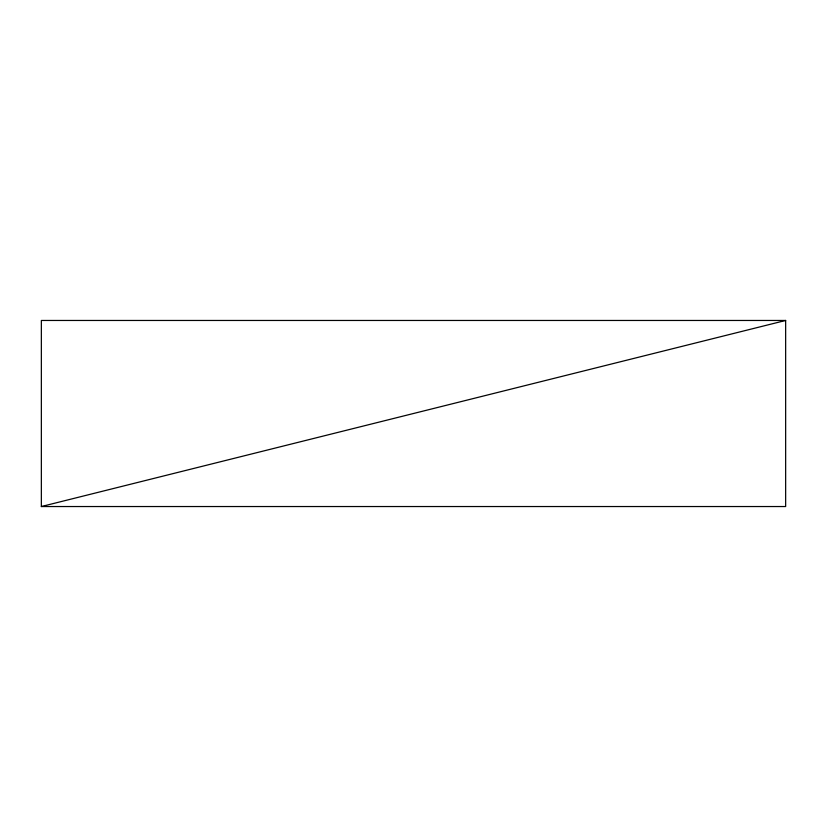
<?xml version="1.0" encoding="UTF-8"?>
<svg xmlns="http://www.w3.org/2000/svg" width="827" height="827" viewBox="0 0 827 827"><rect width="100%" height="100%" fill="white"/><g stroke="black" fill="none" stroke-linecap="round" stroke-linejoin="round"><path stroke-width="1.24" d="M41.35 506.537L785.65 320.462L785.65 506.537L41.35 506.537L41.35 320.462L785.65 320.462"/></g></svg>
